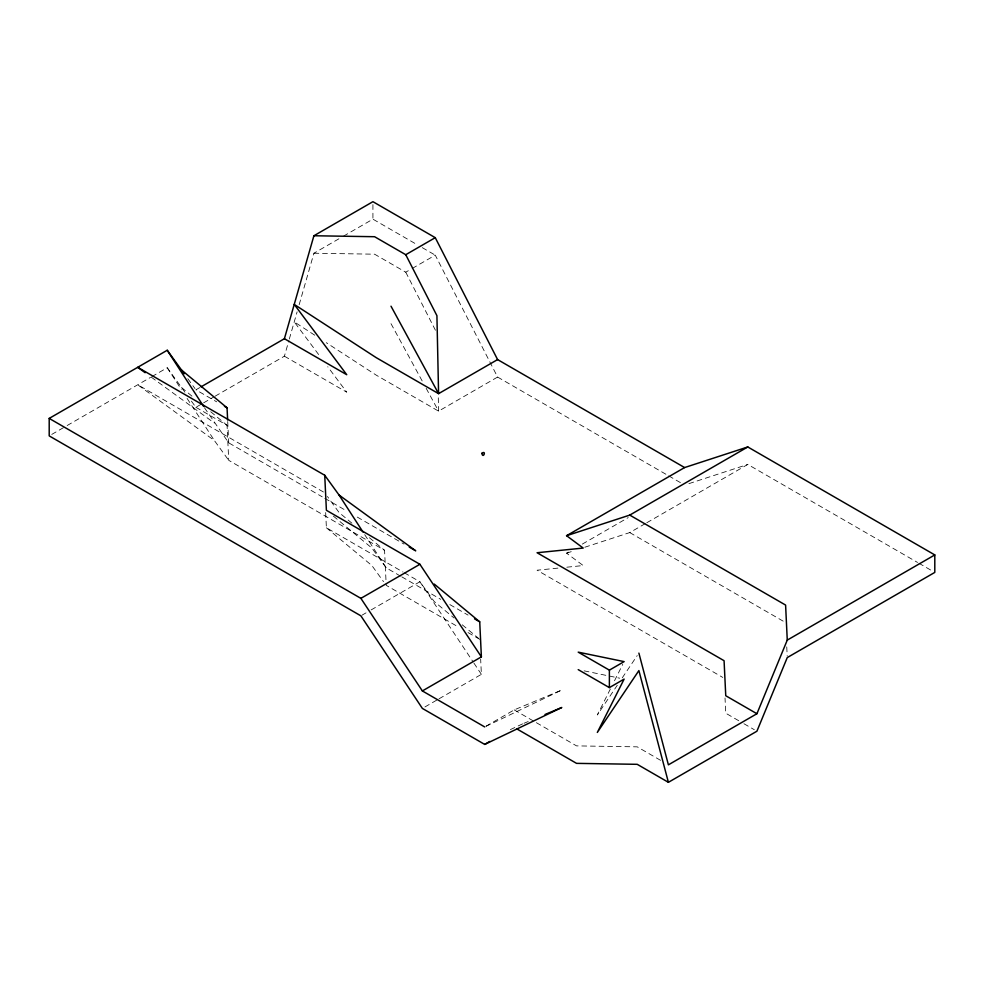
<?xml version="1.0" encoding="UTF-8"?>
<svg xmlns="http://www.w3.org/2000/svg" width="984" height="984" viewBox="0 0 984 984"><rect width="100%" height="100%" fill="white"/><g stroke="black" fill="none" stroke-linecap="round" stroke-linejoin="round"><path stroke-width="0.74" stroke-dasharray="4.92 3.69" d="M215.127 396.195L284.401 356.196L288.915 340.464M289.321 339.037L297.106 311.867M299.161 304.72L313.908 253.232L339.566 238.423M610.388 688.972L597.325 714.962L617.275 685.27M614.508 680.768L622.761 664.36M622.257 677.841L637.226 655.578M343.416 236.197L372.924 219.161L417.081 244.647M51.771 434.411L65.879 426.269M67.158 425.518L150.552 377.376M151.831 376.638L167.231 367.745L185.14 392.468M199.74 387.61L195.89 389.824L216.665 401.829M313.908 253.232L374.584 254.192L405.752 272.187L410.882 269.222M412.173 268.484L435.26 255.151L497.596 377.069L667.361 475.087M191.413 401.128L195.89 407.302L202.298 403.6M203.59 402.862L213.848 396.933M497.596 377.069L438.581 411.14L376.245 375.15L326.282 342.69M362.161 615.098L366.011 612.872M371.14 609.92L419.897 581.765L434.227 601.544L454.054 618.014M566.833 567.202L583.204 565.542L566.575 553.18L570.511 550.917M582.319 544.103L628.222 517.596M584.828 547.227L629.76 532.578L645.504 523.5M646.808 522.738L747.791 464.436L917.555 562.454M424.94 706.942L437.769 699.538M439.048 698.788L481.385 674.347L480.659 659.12M485.985 726.192L514.214 709.894L561.79 690.018L486.084 726.278M510.364 729.599L522.615 723.867M524.005 723.277L528.211 721.53M688.911 483.636L747.791 464.436M566.575 553.18L573.598 550.892M557.903 568.112L537.079 570.216L722.785 677.435M584.139 670.842L619.686 678.185M422.271 247.648L435.26 255.151M918.884 563.217L932.143 570.88M668.689 475.85L681.949 483.513M629.76 532.578L785.601 622.552M284.401 356.196L346.737 392.186L327.733 366.737M195.89 407.302L227.058 425.297L228.718 460.327L384.559 550.302L386.22 585.332L458.938 627.325M738.726 720.719L725.749 713.216L725.024 697.988M743.929 723.72L754.31 729.71M323.428 492L137.723 384.781L214.389 440.549L228.718 460.327M204.463 407.745L228.718 442.849L322.223 496.834M324.818 498.334L346.897 511.077M357.278 517.08L404.03 544.078M325.667 512.553L326.393 527.781L403.009 572.024M404.313 572.774L419.897 581.765L473.07 661.838M333.392 516.12L371.891 548.076L386.22 567.854L400.5 576.107M401.804 576.858L440.758 599.342M449.848 604.594L468.04 615.098M468.04 632.577L479.725 639.317M660.596 760.337L637.226 746.844L576.55 745.884L535.431 722.145M514.214 709.894L534.103 721.383M314.745 335.2L294.241 321.879L320.489 357.032M151.327 377.204L214.389 423.071M351.891 523.181L339.062 512.529L327.414 496.465M369.394 537.719L384.559 550.302M181.56 387.524L192.052 396.244M210.724 411.743L227.058 425.297M462.222 624.791L478.556 638.345M326.393 527.781L371.891 565.554L383.526 581.63M187.821 378.705L194.992 388.594M473.907 663.093L481.385 674.347M364.707 534.644L386.22 567.854M167.231 367.745L181.29 389.467M187.083 398.409L214.389 440.549M391.005 323.674L422.48 381.534M426.146 388.262L438.581 411.14L438.224 394.326M405.752 272.187L436.921 333.146M786.757 646.918L787.2 656.057M227.71 421.533L228.718 442.849M372.924 204.598L372.924 219.161"/><path stroke-width="1.48" d="M201.019 386.86L284.401 338.717L313.908 235.754L372.924 201.683L435.26 237.673L497.596 359.591L684.606 467.56L747.791 446.957L934.8 554.927L934.8 572.405L787.261 657.583L756.917 731.21L668.394 782.317L637.226 764.322L576.55 763.363L516.871 728.91M756.917 713.732L787.261 640.104L785.601 605.074L629.76 515.099L566.575 535.702L583.204 548.063L537.079 552.737L724.076 660.707L725.749 695.737L756.917 713.732L668.394 764.839L638.887 653.105M545.001 714.507L561.79 707.496L484.706 744.408L422.37 708.418L360.882 615.836L49.2 435.887L49.2 418.409L167.231 350.267L184.242 373.76M313.908 235.754L374.584 236.713L405.752 254.708L435.26 237.673M497.596 359.591L438.581 393.661L376.245 357.672L294.241 304.4L346.737 374.707L284.401 338.717M360.882 598.358L419.897 564.287L481.385 656.869L422.37 690.94L360.882 598.358L49.2 418.409M566.575 535.702L684.606 467.56M629.76 515.099L747.791 446.957M609.379 670.141L624.127 661.617L578.211 652.146L609.379 670.141L609.379 687.619L624.127 679.095L597.325 732.44L638.887 670.584L668.394 782.317M484.706 744.408L489.835 741.444M787.261 640.104L934.8 554.927M224.463 406.318L227.058 407.819L227.636 420.008M363.047 532.098L339.062 495.05L324.732 475.272L137.723 367.303L145.14 372.702M409.233 547.067L415.728 550.819L339.062 495.05M419.897 564.287L326.393 510.302L324.732 475.272M578.211 669.624L609.379 687.619M474.522 618.838L479.725 621.839L481.385 656.869M422.37 690.94L484.706 726.93M181.56 370.046L227.058 407.819M434.227 584.066L479.725 621.839M167.231 350.267L203.627 406.466M391.005 306.196L438.581 393.661L436.921 315.667L405.752 254.708M481.803 453.353C483.144 459.528 486.785 449.59 481.803 453.353"/></g></svg>
